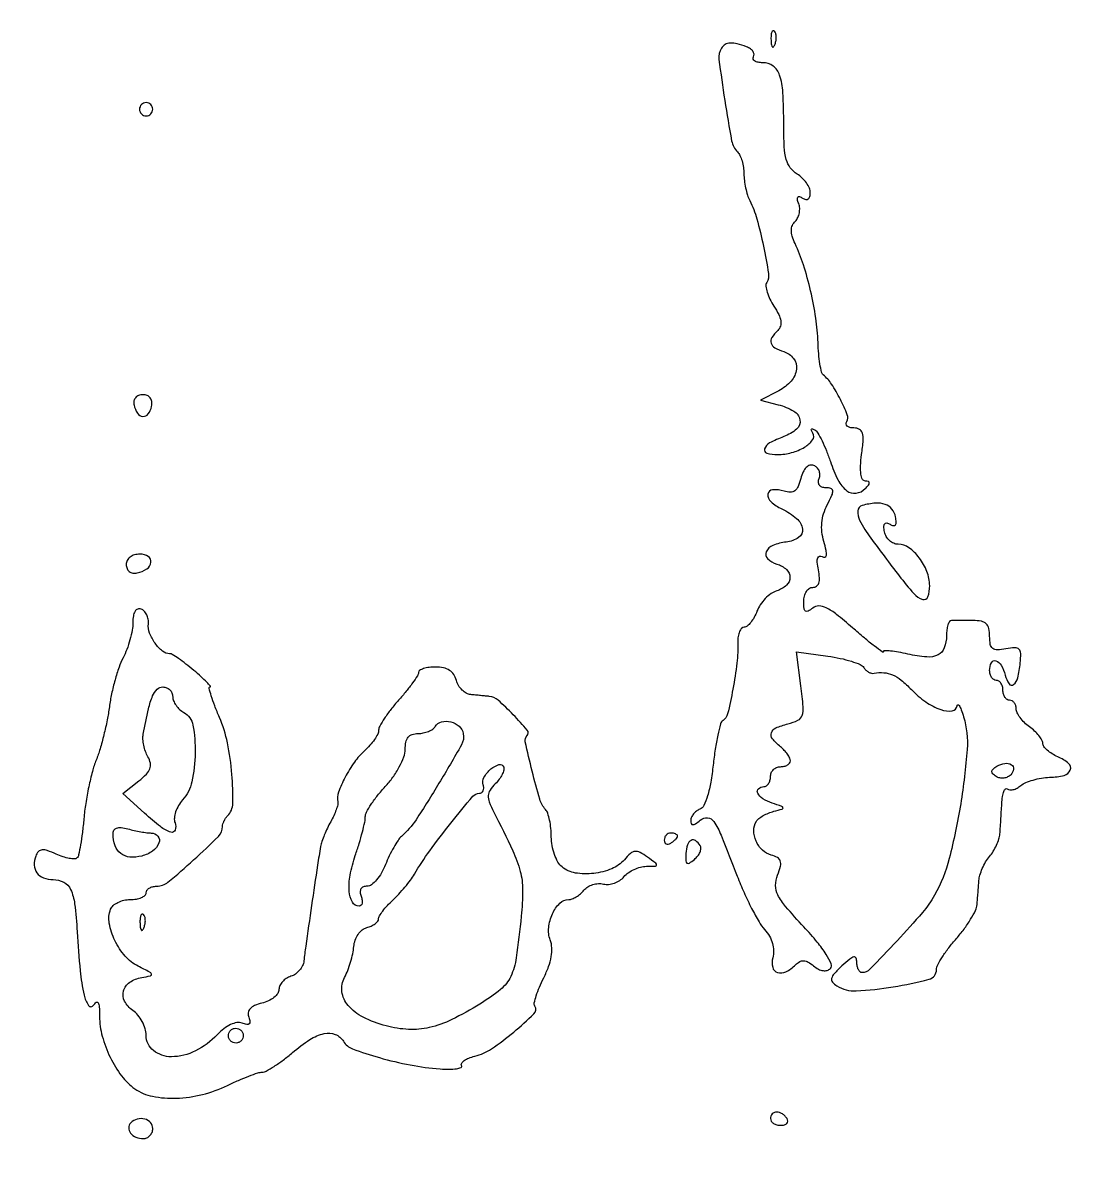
# Model space of a CAD drawing. Extents: x 0 to 4160, y 0 to 3120.
# Drawn here: x 2972.4 to 3131.8, y 1971 to 2143 of the extents above; entities that cross this region are included whole.
import ezdxf

# ---------------------------------------------------------------- set-up
doc = ezdxf.new("R2010")
doc.units = 0

msp = doc.modelspace()

# ---------------------------------------------------------------- linework, layer by layer
for points in [[(4159.499279, 606.274193, 0.000001), (4159.667734, 974.478125, 0.000057), (4159.806661, 1380.08378, 0.000034), (4159.883999, 1862.25), (4160, 3120), (3296.563358, 3120), (2433.126717, 3120)], [(757.647081, 3119.740147, 0.000002), (520.492565, 3119.487217, 0.4139)], [(1964.75, 0.149832, 0.000016), (2717.930904, 0.232101, 0.000028), (3351.473438, 0.357111)]]:
    msp.add_lwpolyline(points, format="xyb")
for points in [[(3085.078947, 2140.416667, 0.018894), (3085.137993, 2139.670344, 0.168741), (3085.279315, 2139.37858, 0.470617), (3085.461564, 2139.395823, 0.054073), (3085.683114, 2139.8125, 0.051402), (3085.839148, 2140.359369, 0.05415), (3085.876576, 2140.916927, 0.060344), (3085.797407, 2141.402231, 0.126455), (3085.604167, 2141.729167, 0.296942), (3085.385309, 2141.77538, 0.208169), (3085.200665, 2141.592839, 0.077125), (3085.089945, 2141.112848, 0.028489)], [(3077.609374, 2139.17697, 0.171416), (3077.245812, 2137.504446, 0.007073), (3078.112904, 2131.335141, 0.007622), (3079.154777, 2125.229924, 0.151424), (3080.028258, 2123.571742, -0.088351), (3080.401628, 2123.036567, -0.036347), (3080.714551, 2122.205838, -0.034523), (3080.928306, 2121.243469, -0.037404), (3081, 2120.286431, 0.031678), (3081.064225, 2119.273737, 0.021936), (3081.25905, 2118.142397, 0.022192), (3081.543536, 2117.067697, 0.041715), (3081.881871, 2116.236431, -0.049606), (3082.943529, 2113.505615, -0.017074), (3083.94193, 2109.381371, -0.011019), (3084.700441, 2105.244291, -0.180128), (3084.428951, 2103.88504, 0.170029), (3084.30879, 2103.339342, 0.04398), (3084.497545, 2102.445005, 0.039589), (3084.908273, 2101.401693, 0.031475), (3085.506902, 2100.349122, -0.027462), (3086.238297, 2099.086777, -0.077967), (3086.552128, 2098.122357, -0.117687), (3086.493886, 2097.350478, -0.119512), (3086.093098, 2096.693098, 0.055626), (3085.22307, 2095.604491, 0.213104), (3085.102151, 2094.76583, 0.200265), (3085.647369, 2094.08051, 0.049073), (3087, 2093.5, -0.154693), (3088.483138, 2092.45392, -0.19657), (3088.91221, 2090.849838, -0.151148), (3088.101139, 2089.066518, -0.090208), (3086.25, 2087.61795), (3083.5, 2086.172026), (3086.177642, 2085.495766, -0.06825), (3088.512308, 2084.553309, -0.223844), (3089.44136, 2083.225187, -0.26448), (3088.940245, 2081.840098, -0.086618), (3087.001702, 2080.694541, 0.030056), (3084.867918, 2079.739044, 0.191119), (3084.106794, 2078.857106, 0.435261), (3084.447091, 2078.214082, 0.065843), (3086.065741, 2078, 0.066609), (3088.187773, 2078.283955, 0.069397), (3090.128715, 2079.115156, 0.095208), (3091.325739, 2080.19295, 0.309745), (3091.3735, 2081.204682, -0.034393), (3091.166414, 2081.597822, -0.24199), (3091.178732, 2081.807082, -0.359588), (3091.337128, 2081.864322, -0.052538), (3091.668887, 2081.704639, -0.122342), (3092.127114, 2081.235609, -0.017953), (3092.762479, 2080.056856, -0.019378), (3093.421681, 2078.579593, -0.015549), (3094.018525, 2076.943867, 0.037518), (3095.180363, 2074.147461, 0.110863), (3096.495988, 2072.55212, 0.201471), (3097.880225, 2072.179803, 0.164081), (3099.267217, 2072.867217, 0.024025), (3099.758325, 2073.407932, 0.167711), (3099.88119, 2073.737356, 0.337607), (3099.738446, 2073.934569, 0.073404), (3099.295157, 2074, -0.280295), (3098.860368, 2074.26452, -0.084332), (3098.614483, 2075.033705, -0.049607), (3098.562233, 2076.276859, -0.019053), (3098.726826, 2078, 0.014392), (3098.951686, 2080.142909, 0.089407), (3098.838978, 2081.237858, 0.200907), (3098.393327, 2081.791839, 0.124846), (3097.572652, 2082, -0.058016), (3096.968229, 2082.07037, -0.124704), (3096.555025, 2082.285453, -0.190907), (3096.395274, 2082.603509, -0.161831), (3096.482543, 2082.971754, 0.237414), (3096.57069, 2083.977995, 0.022305), (3095.519636, 2086.31012, 0.028402), (3094.189189, 2088.608057, 0.077058), (3092.929865, 2090, -0.170521), (3092.680157, 2090.405974, -0.014218), (3092.44919, 2091.638722, -0.017673), (3092.263095, 2093.163645, -0.0127), (3092.159009, 2094.8765, 0.02832), (3091.820498, 2098.548878, 0.019756), (3091.042518, 2102.637094, 0.019935), (3089.964004, 2106.573508, 0.033274), (3088.710098, 2109.770206, -0.033866), (3088.27428, 2110.88516, -0.078761), (3088.14259, 2111.770153, -0.102722), (3088.301642, 2112.501283, -0.091874), (3088.742061, 2113.142061, 0.086338), (3089.119268, 2113.67816, 0.06268), (3089.346261, 2114.373119, 0.06178), (3089.396058, 2115.114092, 0.077683), (3089.251916, 2115.7859, -0.03087), (3089.047565, 2116.435708, -0.217741), (3089.107246, 2116.753174, -0.334052), (3089.352226, 2116.832023, -0.055098), (3089.830061, 2116.605028, 0.094396), (3090.302744, 2116.424221, 0.200813), (3090.677948, 2116.507826, 0.172298), (3090.920309, 2116.85169, 0.068282), (3091, 2117.432509, 0.104315), (3090.855619, 2118.117026, 0.051187), (3090.4125, 2118.89448, 0.047641), (3089.765067, 2119.639343, 0.050494), (3089, 2120.232073, -0.094393), (3087.98454, 2121.171409, -0.09353), (3087.381483, 2122.42119, -0.053753), (3087.080031, 2124.342186, -0.012064), (3087, 2127.658759, 0.013041), (3086.873014, 2132.526487, 0.068762), (3086.371016, 2135.144194, 0.153231), (3085.389286, 2136.488193, 0.160309), (3083.833994, 2137, -0.04492), (3083.12455, 2137.063866, -0.097749), (3082.617898, 2137.262969, -0.175901), (3082.392969, 2137.55687, -0.218001), (3082.435239, 2137.895215, 0.169737), (3082.521017, 2138.283716, 0.120446), (3082.363026, 2138.705116, 0.091339), (3081.974366, 2139.097516, 0.060475), (3081.412469, 2139.395215, 0.027582), (3079.977268, 2139.85694, 0.078518), (3078.935445, 2139.96083, 0.119294), (3078.173913, 2139.729601, 0.121839)], [(2990, 2130, 0.099038), (2990.076342, 2129.618362, 0.097945), (2990.29375, 2129.29375, 0.097945), (2990.618362, 2129.076342, 0.099038), (2991, 2129, 0.099038), (2991.381638, 2129.076342, 0.097945), (2991.70625, 2129.29375, 0.097945), (2991.923658, 2129.618362, 0.099038), (2992, 2130, 0.099038), (2991.923658, 2130.381638, 0.097945), (2991.70625, 2130.70625, 0.097945), (2991.381638, 2130.923658, 0.099038), (2991, 2131, 0.099038), (2990.618362, 2130.923658, 0.097945), (2990.29375, 2130.70625, 0.097945), (2990.076342, 2130.381638, 0.099038)], [(2989.176676, 2085.447179, 0.095633), (2989.687524, 2084.225204, 0.231347), (2990.510529, 2083.743606, 0.259838), (2991.318179, 2084.117618, 0.110048), (2991.809629, 2085.25, 0.075042), (2991.839187, 2085.980358, 0.134068), (2991.620099, 2086.535476, 0.143006), (2991.162207, 2086.879439, 0.090288), (2990.5, 2087, 0.089125), (2989.869802, 2086.886768, 0.128059), (2989.407325, 2086.563333, 0.131707), (2989.169492, 2086.063175, 0.097115)], [(3089.558388, 2074.376612, -0.039574), (3089.161077, 2073.197506, -0.130763), (3088.66006, 2072.557476, -0.165532), (3087.984352, 2072.334684, -0.074571), (3087.050845, 2072.483862, 0.08864), (3085.326992, 2072.710136, 0.365287), (3084.612149, 2072.048505, 0.249173), (3085.048652, 2070.905575, 0.067762), (3086.718258, 2069.806305, -0.06424), (3088.940392, 2068.365488, -0.185577), (3089.805428, 2066.783056, -0.285321), (3089.230984, 2065.50559, -0.119305), (3087.386547, 2064.822157, 0.064095), (3085.356009, 2064.313657, 0.199084), (3084.359412, 2063.354178, 0.317142), (3084.571497, 2062.323159, 0.112059), (3085.944953, 2061.517471, -0.10624), (3087.401842, 2060.685214, -0.213312), (3087.930908, 2059.499756, -0.213153), (3087.400652, 2058.314192, -0.106113), (3085.942716, 2057.481819, 0.077667), (3085.087797, 2057.055741, 0.04585), (3084.220107, 2056.311429, 0.044592), (3083.470606, 2055.386533, 0.057208), (3082.967467, 2054.414431, -0.034268), (3082.541568, 2053.490245, -0.043627), (3082.021424, 2052.709239, -0.049807), (3081.488665, 2052.164484, -0.176035), (3081.035952, 2052, 0.210765), (3080.652941, 2051.831044, 0.084719), (3080.336997, 2051.339063, 0.06381), (3080.132174, 2050.611409, 0.043138), (3080.079811, 2049.75, -0.035186), (3079.938708, 2046.604869, -0.017773), (3079.342593, 2042.679683, -0.011012), (3078.552931, 2038.943348, -0.191968), (3077.855055, 2037.944042, 0.181756), (3077.492825, 2037.446564, 0.012813), (3077.069661, 2035.747909, 0.016792), (3076.675503, 2033.641008, 0.011805), (3076.36819, 2031.248551, -0.01636), (3076.01318, 2028.670802, -0.030691), (3075.531872, 2026.623862, -0.035713), (3074.97274, 2025.154904, -0.194731), (3074.363241, 2024.585894, 0.067948), (3073.84205, 2024.299748, 0.062693), (3073.400452, 2023.8775, 0.066675), (3073.101408, 2023.389111, 0.104444), (3073, 2022.90894, 0.08623), (3073.082296, 2022.435303, 0.323065), (3073.317084, 2022.274067, 0.14693), (3073.726597, 2022.407492, 0.0215), (3074.430261, 2022.942122, -0.19371), (3075.539956, 2023.297642, -0.23289), (3076.475277, 2022.749296, -0.050162), (3077.559666, 2020.679911, -0.003418), (3079.996514, 2014.5, 0.013245), (3081.016877, 2012.054295, 0.013261), (3082.164905, 2009.667098, 0.013193), (3083.275529, 2007.639738, 0.05019), (3084.122301, 2006.4731, -0.051834), (3084.84277, 2005.473599, -0.06012), (3085.300144, 2004.394507, -0.063593), (3085.471031, 2003.292072, -0.070755), (3085.348091, 2002.2231, 0.121838), (3085.329019, 2000.788822, 0.26568), (3086.052648, 2000.009794, 0.19573), (3087.322964, 2000.116352, 0.078948), (3088.757618, 2001.157618, -0.069473), (3089.398837, 2001.64172, -0.14229), (3090.007483, 2001.781197, -0.118631), (3090.671767, 2001.580381, -0.040771), (3091.5, 2001, 0.050367), (3092.223279, 2000.513547, 0.085979), (3092.912463, 2000.285242, 0.108573), (3093.523031, 2000.326788, 0.125949), (3094.022936, 2000.622936, 0.308903), (3094.152856, 2001.312639, 0.038911), (3093.398767, 2002.723682, 0.031243), (3092.043017, 2004.579025, 0.013779), (3090.036294, 2006.86206, -0.009383), (3087.271721, 2009.952086, -0.060266), (3086.105647, 2011.690962, -0.119542), (3085.772205, 2013.099972, -0.089675), (3086.065602, 2014.672545, 0.026763), (3086.501021, 2016.032736, 0.142435), (3086.480421, 2016.804934, 0.195615), (3086.05808, 2017.310458, 0.058236), (3085.102317, 2017.683495, -0.129277), (3083.78428, 2018.425787, -0.097277), (3082.831654, 2019.798063, -0.099904), (3082.485057, 2021.39496, -0.145305), (3082.872568, 2022.77362, -0.087879), (3083.252545, 2023.191518, -0.034385), (3083.903192, 2023.62607, -0.032719), (3084.688354, 2024.00989, -0.034948), (3085.5, 2024.278321, 0.007203), (3086.773226, 2024.6224, 0.391493), (3086.892389, 2024.81845, 0.26624), (3086.709797, 2025.026397, 0.004766), (3085.25, 2025.510634, -0.063083), (3083.859787, 2026.159628, -0.136509), (3083.073691, 2027.026282, -0.335649), (3083.195616, 2027.687631, -0.187352), (3084, 2028, 0.148195), (3084.381354, 2028.115568, 0.098894), (3084.70625, 2028.440625, 0.082425), (3084.925306, 2028.926543, 0.064853), (3085, 2029.5, -0.099038), (3085.114514, 2030.072457, -0.097945), (3085.440625, 2030.559375, -0.097945), (3085.927543, 2030.885486, -0.099038), (3086.5, 2031, 0.056567), (3087.073753, 2031.06512, 0.075975), (3087.559375, 2031.257782, 0.095133), (3087.884944, 2031.542775, 0.167044), (3088, 2031.877555, 0.117955), (3087.899069, 2032.299442, 0.036411), (3087.559375, 2032.863015, 0.034151), (3087.074049, 2033.45889, 0.031583), (3086.5, 2034, -0.049237), (3085.299688, 2035.214124, -0.254414), (3085.13371, 2036.110835, -0.218194), (3085.802455, 2036.836085, -0.037606), (3087.622234, 2037.441323, 0.050691), (3089.141456, 2037.991066, 0.201661), (3089.784575, 2038.717972, 0.1055), (3089.932598, 2039.987075, 0.009444), (3089.568788, 2043.19298), (3088.893109, 2048.286499), (3093.642296, 2047.635551, -0.018306), (3095.508145, 2047.309837, -0.023792), (3097.186142, 2046.868824, -0.022579), (3098.516624, 2046.38356, -0.156852), (3099.037382, 2045.939515, 0.064805), (3099.352104, 2045.552708, 0.061619), (3099.760379, 2045.251714, 0.066296), (3100.196257, 2045.077719, 0.108851), (3100.591641, 2045.065635, -0.063985), (3102.073009, 2045.152391, -0.086008), (3103.375926, 2044.832314, -0.069887), (3104.68436, 2044.026445, -0.028919), (3106.209531, 2042.607309, 0.04958), (3108.372063, 2040.755521, 0.067619), (3110.652726, 2039.585431, 0.116376), (3112.3508, 2039.402545, 0.359718), (3113.085953, 2040.182612, -0.357991), (3113.219934, 2040.325654, -0.301005), (3113.412219, 2040.231767, -0.046557), (3113.721151, 2039.573466, -0.01326), (3114.075947, 2038.5, -0.092126), (3114.610691, 2033.611654, -0.021696), (3113.637472, 2025.41363, -0.022961), (3111.900157, 2017.159901, -0.063363), (3109.70062, 2011.651879, -0.051381), (3107.878819, 2009.040611, -0.010209), (3104.066712, 2004.800107, -0.004903), (3099.950421, 2000.49062, -0.202324), (3098.787592, 2000, -0.187454), (3098.486883, 2000.116844, -0.089378), (3098.231355, 2000.452068, -0.069201), (3098.058096, 2000.950027, -0.049204), (3098, 2001.538955, 0.095484), (3097.877092, 2002.176697, 0.373246), (3097.548175, 2002.34608, 0.11574), (3096.943123, 2002.039217, 0.012552), (3095.763399, 2000.9942, 0.0172), (3094.58037, 1999.81348, 0.127675), (3094.203579, 1999.120482, 0.243611), (3094.3366, 1998.562151, 0.075321), (3095.013399, 1997.982023, 0.153872), (3097.894229, 1997.237425, 0.027608), (3103.477661, 1997.840641, 0.02352), (3108.879574, 1998.991185, 0.340825), (3110, 2000.443946, -0.122525), (3110.173279, 2001.140451, -0.020219), (3110.876558, 2002.345996, -0.021174), (3111.841536, 2003.724094, -0.01731), (3112.984027, 2005.114491, 0.021107), (3114.136592, 2006.539061, 0.022849), (3115.132907, 2008.019569, 0.023121), (3115.864709, 2009.357794, 0.093723), (3116.109027, 2010.25, 0.001049), (3116.172038, 2011.053257, 0.000591), (3116.245308, 2012.02829, 0.00059), (3116.316929, 2013.012477, 0.000966), (3116.375, 2013.846305, -0.056879), (3116.527962, 2014.681038, -0.030045), (3116.89442, 2015.669749, -0.029466), (3117.39657, 2016.648747, -0.03999), (3117.967706, 2017.461088, 0.035966), (3118.537736, 2018.258162, 0.028652), (3119.036951, 2019.190421, 0.029468), (3119.400135, 2020.111925, 0.062226), (3119.546656, 2020.864783, 0.001107), (3119.601009, 2021.690757, 0.000389), (3119.675468, 2022.876426, 0.000387), (3119.755307, 2024.180114, 0.000453), (3119.82895, 2025.416667, -0.022507), (3119.940673, 2026.491365, -0.050841), (3120.143039, 2027.283278, -0.109599), (3120.394655, 2027.675742, -0.413325), (3120.657991, 2027.675343, 0.175347), (3121.012426, 2027.509246, 0.081293), (3121.526665, 2027.545901, 0.065457), (3122.116373, 2027.770644, 0.049511), (3122.691193, 2028.158676, -0.073831), (3123.425838, 2028.604383, -0.029878), (3124.533933, 2028.994111, -0.028761), (3125.79645, 2029.277697, -0.032449), (3127.033202, 2029.4, 0.049828), (3129.230727, 2029.694602, 0.24538), (3130.145591, 2030.487483, 0.326001), (3129.885693, 2031.485244, 0.068172), (3128.25, 2032.487128, -0.03615), (3127.388887, 2032.941696, -0.043999), (3126.660937, 2033.490408, -0.049794), (3126.154819, 2034.047563, -0.160849), (3126, 2034.516369, 0.131937), (3125.866234, 2035.014477, 0.038327), (3125.4125, 2035.675807, 0.035631), (3124.765433, 2036.37153, 0.031476), (3124, 2037, -0.038332), (3123.234732, 2037.646083, -0.039803), (3122.5875, 2038.393849, -0.043072), (3122.139145, 2039.128761, -0.115942), (3122, 2039.720759, 0.07663), (3121.924656, 2040.209482, 0.089631), (3121.70625, 2040.624223, 0.10076), (3121.381366, 2040.901479, 0.127083), (3121, 2041, -0.148195), (3120.618646, 2041.115568, -0.098894), (3120.29375, 2041.440625, -0.082425), (3120.074694, 2041.926543, -0.064853), (3120, 2042.5, 0.064853), (3119.925306, 2043.073457, 0.082425), (3119.70625, 2043.559375, 0.098894), (3119.381354, 2043.884432, 0.148195), (3119, 2044, -0.148195), (3118.618646, 2044.115568, -0.098894), (3118.29375, 2044.440625, -0.082425), (3118.074694, 2044.926543, -0.064853), (3118, 2045.5, -0.11349), (3118.26448, 2046.6502, -0.368286), (3118.92766, 2046.940829, -0.195461), (3119.749319, 2046.278053, -0.06263), (3120.343705, 2044.79367, 0.078922), (3120.92383, 2043.470863, 0.444902), (3121.597373, 2043.360252, 0.169006), (3122.232898, 2044.370545, 0.03012), (3122.608116, 2046.60409, 0.027691), (3122.681729, 2048.050537, 0.199235), (3122.416742, 2048.681087, 0.213288), (3121.796102, 2048.914244, 0.032002), (3120.443049, 2048.744362, -0.035735), (3119.146207, 2048.591351, -0.178242), (3118.459208, 2048.808974, -0.189083), (3118.100788, 2049.410325, -0.040957), (3118, 2050.638672, 0.051888), (3117.877773, 2051.813306, 0.152811), (3117.485318, 2052.513867, 0.145089), (3116.748418, 2052.886995, 0.045167), (3115.5, 2053), (3113.514062, 2053), (3112.25, 2053, 0.254951), (3111.961804, 2052.842832, 0.06271), (3111.720313, 2052.339063, 0.048861), (3111.554575, 2051.611939, 0.031626), (3111.5, 2050.75, -0.086372), (3111.174101, 2048.87748, -0.19682), (3110.230862, 2047.83047, -0.13458), (3108.520776, 2047.517048, -0.033898), (3105.697412, 2047.955476, 0.011605), (3104.279451, 2048.240869, 0.019977), (3103.086115, 2048.403515, 0.015513), (3102.158921, 2048.463392, 0.42405), (3102, 2048.309702, -0.616774), (3101.861076, 2048.239923, -0.005169), (3100.635806, 2049.171743, -0.009851), (3099.137622, 2050.383828, -0.005465), (3097.355936, 2051.917895, 0.01213), (3094.951804, 2053.932729, 0.053709), (3093.396012, 2054.921086, 0.109228), (3092.26936, 2055.198047, 0.180982), (3091.355936, 2054.880437, -0.041731), (3090.664658, 2054.397999, -0.298405), (3090.277163, 2054.418979, -0.213223), (3090.051174, 2054.816837, -0.024108), (3090, 2055.877555, -0.06228), (3090.10148, 2056.689104, -0.08055), (3090.39989, 2057.376532, -0.097986), (3090.842146, 2057.836608, -0.153641), (3091.361328, 2058, 0.153962), (3091.925199, 2058.177845, 0.163302), (3092.268955, 2058.643422, 0.094664), (3092.369274, 2059.451669, 0.030911), (3092.21634, 2060.648625, -0.021972), (3092.050473, 2061.784933, -0.09611), (3092.111633, 2062.457973, -0.278427), (3092.376824, 2062.702776, -0.191262), (3092.790739, 2062.62933, 0.204846), (3093.189887, 2062.56922, 0.312043), (3093.410244, 2062.824953, 0.081443), (3093.368594, 2063.564795, 0.015135), (3093.031834, 2064.889003, -0.042032), (3092.744323, 2066.342492, -0.050671), (3092.730385, 2067.733835, -0.051432), (3092.995339, 2069.082314, -0.04548), (3093.536802, 2070.408298, 0.012132), (3094.260563, 2071.890227, 0.127753), (3094.377589, 2072.548552, 0.310661), (3094.102209, 2072.888659, 0.072064), (3093.333708, 2073, -0.085211), (3092.747379, 2073.100655, -0.154844), (3092.36317, 2073.391081, -0.157798), (3092.221022, 2073.845354, -0.089401), (3092.329869, 2074.417241, 0.093832), (3092.43504, 2074.997533, 0.096568), (3092.31882, 2075.569797, 0.099071), (3092.000201, 2076.045253, 0.104501), (3091.528557, 2076.350668, 0.159068), (3090.931198, 2076.381109, 0.131196), (3090.376762, 2076.059612, 0.090561), (3089.906276, 2075.377458, 0.044342)], [(3098.820661, 2070.334721, 0.314629), (3098.14069, 2069.522551, 0.143478), (3098.426362, 2068.095894, 0.038356), (3100.097346, 2065.426537, 0.004383), (3104.368689, 2059.746184, 0.017217), (3106.574798, 2057.061974, 0.13428), (3107.915199, 2056.180986, 0.409645), (3108.701075, 2056.573376, 0.086277), (3108.968197, 2058.25, 0.089048), (3108.552936, 2060.388909, 0.070114), (3107.40016, 2062.452772, 0.075596), (3105.839136, 2063.967984, 0.154423), (3104.2317, 2064.488527, -0.103019), (3103.555385, 2064.634141, -0.08067), (3102.925311, 2065.045481, -0.077487), (3102.436686, 2065.65373, -0.082807), (3102.170226, 2066.36843, -0.034114), (3102.071504, 2067.164215, -0.173703), (3102.196581, 2067.585275, -0.296978), (3102.503769, 2067.70115, -0.084429), (3103, 2067.5, 0.084025), (3103.495995, 2067.298482, 0.295328), (3103.803944, 2067.413015, 0.174808), (3103.930632, 2067.831017, 0.034617), (3103.834648, 2068.620087, 0.123022), (3103.291341, 2069.789069, 0.141281), (3102.285405, 2070.492449, 0.103157), (3100.790229, 2070.678681, 0.045644)], [(2988, 2061.426676, 0.099154), (2988.121465, 2060.820192, 0.133817), (2988.46353, 2060.380696, 0.126354), (2988.99829, 2060.159635, 0.083236), (2989.667134, 2060.176676, 0.100818), (2991.099763, 2060.769787, 0.210781), (2991.729914, 2061.770795, 0.297834), (2991.327282, 2062.642779, 0.14074), (2990.083333, 2063, 0.066422), (2989.248452, 2062.888599, 0.09567), (2988.58104, 2062.561201, 0.111791), (2988.15323, 2062.054646, 0.12024)], [(2989, 2052.69764, -0.045288), (2988.895737, 2051.548886, -0.022402), (2988.567532, 2050.120308, -0.022028), (2988.091583, 2048.658021, -0.029975), (2987.527769, 2047.390885, 0.035554), (2986.920733, 2045.984617, 0.015803), (2986.314269, 2044.057057, 0.01555), (2985.79821, 2041.967467, 0.020278), (2985.464096, 2040.026578, -0.016761), (2985.136171, 2038.038108, -0.011425), (2984.636481, 2035.801557, -0.011525), (2984.05477, 2033.664041, -0.02266), (2983.477218, 2032, 0.029839), (2982.908738, 2030.28296, 0.013235), (2982.356076, 2027.96025, 0.013046), (2981.898847, 2025.462299, 0.017168), (2981.620111, 2023.162553, -0.009077), (2981.40141, 2021.076031, -0.012747), (2981.125151, 2019.224077, -0.009029), (2980.830398, 2017.704807, -0.14493), (2980.583446, 2017.250113, -0.207467), (2980.202424, 2017.099574, -0.037961), (2979.431836, 2017.183705, -0.0352), (2978.484452, 2017.430668, -0.025543), (2977.47051, 2017.831483, 0.021473), (2976.120981, 2018.377692, 0.109189), (2975.321497, 2018.477444, 0.188638), (2974.784801, 2018.207328, 0.091558), (2974.377671, 2017.541811, 0.102621), (2974.153495, 2016.169119, 0.149775), (2974.559317, 2015.02182, 0.143361), (2975.556895, 2014.265516, 0.091229), (2977, 2014, -0.123252), (2978.603749, 2013.598572, -0.163912), (2979.627001, 2012.511857, -0.078495), (2980.234576, 2010.347927, -0.01384), (2980.612441, 2006.131475, 0.00828), (2981.071964, 2000.271643, 0.030826), (2981.648305, 1996.617891, 0.095119), (2982.322599, 1995.056875, 0.539818), (2983.063921, 1995.069186, -0.087078), (2983.477049, 1995.523528, -0.460116), (2983.765679, 1995.464023, -0.112881), (2983.940882, 1994.855201, -0.012612), (2983.984687, 1993.403638, 0.065482), (2984.392919, 1990.414285, 0.046724), (2985.583904, 1987.249003, 0.047505), (2987.302525, 1984.434493, 0.079328), (2989.291605, 1982.508305, 0.104325), (2991.975407, 1981.363744, 0.05768), (2995.542874, 1981.077788, 0.052718), (2999.468922, 1981.633395, 0.051082), (3003.236136, 1983, -0.009554), (3004.901711, 1983.765819, -0.011804), (3006.482783, 1984.4125, -0.010239), (3007.825902, 1984.893921, -0.0811), (3008.475604, 1985, 0.127937), (3009.093127, 1985.160637, 0.016617), (3010.269468, 1985.869312, 0.018477), (3011.631529, 1986.826141, 0.014477), (3013.037774, 1987.959359, -0.0339), (3015.654381, 1989.905404, -0.088578), (3017.809578, 1990.80395, -0.146486), (3019.481281, 1990.682388, -0.168953), (3020.70031, 1989.659284, 0.171585), (3022.090209, 1988.504842, 0.0186), (3026.114521, 1987.188784, 0.023109), (3030.773059, 1986.084948, 0.027631), (3035.244114, 1985.494955, 0.018849), (3036.647222, 1985.441248, 0.038497), (3037.745279, 1985.525294, 0.06361), (3038.412638, 1985.717481, 0.457692), (3038.501025, 1985.998342, -0.292071), (3038.506169, 1986.346853, -0.092985), (3038.883895, 1986.737541, -0.059666), (3039.574835, 1987.112887, -0.033148), (3040.488571, 1987.407776, 0.086637), (3042.992174, 1988.522055, 0.025977), (3046.343631, 1991.035801, 0.018544), (3049.381815, 1993.768744, 0.352255), (3049.529148, 1994.952838, -0.193282), (3049.445149, 1995.437187, -0.022856), (3049.727061, 1996.514942, -0.024655), (3050.203171, 1997.815841, -0.017836), (3050.854978, 1999.215547, 0.028407), (3051.59505, 2000.896738, 0.046656), (3052.001357, 2002.39606, 0.055698), (3052.081513, 2003.7279, 0.075931), (3051.839669, 2004.904378, -0.115732), (3051.606749, 2006.77506, -0.08045), (3052.171007, 2008.836958, -0.08858), (3053.279504, 2010.442138, -0.200037), (3054.618102, 2011, 0.094685), (3055.136755, 2011.099106, 0.042245), (3055.761633, 2011.4103, 0.03981), (3056.38675, 2011.86233, 0.043133), (3056.914323, 2012.396765, -0.082061), (3057.490331, 2012.896201, -0.061144), (3058.256799, 2013.246259, -0.06092), (3059.088458, 2013.401551, -0.079841), (3059.856624, 2013.327243, 0.08857), (3060.635372, 2013.265516, 0.061525), (3061.498566, 2013.458974, 0.060056), (3062.311369, 2013.865061, 0.073825), (3062.942301, 2014.430477, -0.066242), (3063.592773, 2015.031349, -0.044473), (3064.46993, 2015.538953, -0.044377), (3065.425991, 2015.884716, -0.064671), (3066.313574, 2016, 0.007493), (3067.665429, 2016.02026, 0.373358), (3067.847314, 2016.18789, 0.263629), (3067.73294, 2016.4554, 0.004967), (3066.470124, 2017.398188, 0.033484), (3065.357775, 2018.102455, 0.154372), (3064.61845, 2018.24553, 0.153501), (3063.928923, 2017.93778, 0.032995), (3062.996886, 2016.99641, -0.117215), (3061.102407, 2015.635379, -0.068296), (3058.379523, 2014.930719, -0.069297), (3055.62024, 2014.990098, -0.134003), (3053.625018, 2015.896244, -0.090676), (3053.001617, 2016.64057, -0.042942), (3052.477349, 2017.782132, -0.040673), (3052.1201, 2019.106966, -0.045554), (3052, 2020.422445, 0.024704), (3051.936416, 2021.708568, 0.026896), (3051.746188, 2022.945656, 0.027738), (3051.469759, 2023.977233, 0.105582), (3051.13596, 2024.55, -0.11324), (3050.272107, 2026.085242, -0.010453), (3049.117153, 2030.322559, -0.006706), (3048.074807, 2034.738766, -0.256346), (3048.350025, 2035.683358, 0.390513), (3048.382629, 2036.482142, 0.015717), (3046.264621, 2038.824039, 0.019803), (3043.983304, 2041.012043, 0.158833), (3042.665904, 2041.584449, 0.000189), (3042.104172, 2041.637677, 0.000084), (3041.362682, 2041.70753, 0.000083), (3040.57725, 2041.781259, 0.000112), (3039.866631, 2041.847686, -0.10528), (3039.203097, 2042.054956, -0.06808), (3038.55943, 2042.542758, -0.063961), (3038.032228, 2043.224025, -0.068876), (3037.710251, 2044, 0.083343), (3037.31534, 2044.8794, 0.103336), (3036.676633, 2045.506806, 0.091055), (3035.772352, 2045.877377, 0.051875), (3034.59362, 2046, 0.029959), (3033.599958, 2045.940408, 0.046628), (3032.761876, 2045.759157, 0.059094), (3032.178207, 2045.49554, 0.26295), (3032, 2045.180108, -0.144493), (3031.85781, 2044.698349, -0.012125), (3031.11875, 2043.613996, -0.015339), (3030.149087, 2042.346832, -0.011244), (3029, 2041, 0.015875), (3027.851286, 2039.628075, 0.019976), (3026.88125, 2038.284656, 0.018495), (3026.167919, 2037.117125, 0.128567), (3026, 2036.474879, -0.118993), (3025.861294, 2035.900296, -0.03238), (3025.378788, 2035.092576, -0.030835), (3024.694636, 2034.219861, -0.027762), (3023.885237, 2033.404988, 0.054646), (3022.359646, 2031.694601, 0.03412), (3020.952669, 2029.404679, 0.032425), (3019.949246, 2027.145085, 0.14371), (3019.852022, 2025.70949, -0.117834), (3019.844648, 2025.269099, -0.022795), (3019.609999, 2024.502154, -0.023102), (3019.246021, 2023.613367, -0.019532), (3018.782391, 2022.70949, 0.017114), (3018.286223, 2021.753585, 0.014339), (3017.824639, 2020.708413, 0.01458), (3017.457883, 2019.728223, 0.038029), (3017.269717, 2019, 0.007051), (3016.805636, 2016.1735, 0.00091), (3015.908879, 2010.109461, 0.000735), (3015.020068, 2003.959397, 0.010396), (3014.750806, 2001.749842, -0.087403), (3014.550186, 2001.038354, -0.063522), (3014.101211, 2000.34717, -0.06251), (3013.483661, 1999.779897, -0.077857), (3012.787184, 1999.432455, 0.066939), (3012.103966, 1999.109965, 0.065605), (3011.524985, 1998.616615, 0.071104), (3011.133422, 1998.034444, 0.113009), (3011, 1997.451664, -0.155601), (3010.812379, 1996.863367, -0.06927), (3010.248104, 1996.264624, -0.058857), (3009.419547, 1995.746163, -0.048951), (3008.440356, 1995.395674, 0.039586), (3007.334024, 1995.022854, 0.104282), (3006.652793, 1994.544717, 0.154141), (3006.37272, 1993.957635, 0.127092), (3006.451696, 1993.265282, -0.048067), (3006.633697, 1992.608553, -0.260258), (3006.5165, 1992.271825, -0.236406), (3006.154517, 1992.174615, -0.041143), (3005.454662, 1992.379024, 0.132103), (3004.667548, 1992.46096, 0.06831), (3003.714195, 1992.170884, 0.056455), (3002.69031, 1991.550764, 0.039842), (3001.693321, 1990.645899, -0.087711), (2998.419202, 1988.199691, -0.114939), (2994.801791, 1987.32282, -0.171965), (2992.109025, 1988.250147, -0.228492), (2991, 1990.550285, 0.074118), (2990.851173, 1991.548752, 0.049627), (2990.40592, 1992.616412, 0.049145), (2989.751477, 1993.588596, 0.067372), (2988.9776, 1994.303136, -0.118441), (2987.755216, 1995.685656, -0.191265), (2987.584664, 1997.226299, -0.180359), (2988.524516, 1998.530082, -0.105741), (2990.334551, 1999.250144, 0.012785), (2991.656311, 1999.509134, 0.439733), (2991.798649, 1999.755915, 0.199683), (2991.532308, 2000.072397, 0.004899), (2989.799775, 2000.946451, -0.100932), (2987.862007, 2002.446087, -0.065219), (2986.300244, 2004.826006, -0.067371), (2985.453325, 2007.416778, -0.137817), (2985.649186, 2009.528176, -0.121578), (2986.041541, 2010.091496, -0.06477), (2986.751017, 2010.567652, -0.058529), (2987.649833, 2010.890466, -0.057032), (2988.606989, 2011, 0.039889), (2989.523278, 2011.073216, 0.059158), (2990.297053, 2011.29375, 0.077805), (2990.82348, 2011.61732, 0.219522), (2991, 2012, -0.155411), (2991.121478, 2012.38139, -0.097658), (2991.463693, 2012.70625, -0.079942), (2991.974924, 2012.925502, -0.061477), (2992.578528, 2013, 0.173595), (2994.281445, 2013.609607, 0.012382), (2998.149049, 2016.949365, 0.011583), (3001.868896, 2020.486446, 0.199436), (3002.5, 2022.005735, -0.072342), (3002.554003, 2022.377033, -0.038748), (3002.720313, 2022.810539, -0.037597), (3002.962946, 2023.235352, -0.047862), (3003.25, 2023.583333, 0.193467), (3004.048862, 2025.456158, 0.025672), (3003.915562, 2029.845871, 0.030239), (3003.23773, 2034.582181, 0.050631), (3002.035537, 2038.417095, -0.009375), (3001.320713, 2040.175021, -0.016586), (3000.80711, 2041.653772, -0.011653), (3000.474134, 2042.82134, -0.490881), (3000.612263, 2043, 0.638711), (3000.671745, 2043.128342, 0.017097), (3000.121722, 2043.734375, 0.016596), (2999.284677, 2044.540252, 0.008434), (2998.182369, 2045.5, 0.010415), (2996.994987, 2046.457596, 0.014269), (2995.885153, 2047.265625, 0.010971), (2994.938077, 2047.884546, 0.140131), (2994.534216, 2048, -0.176127), (2993.465869, 2048.388377, -0.063569), (2992.351727, 2049.592817, -0.061822), (2991.529327, 2051.112558, -0.116519), (2991.335034, 2052.485909, 0.066934), (2991.304594, 2053.206518, 0.068917), (2991.084354, 2053.885868, 0.075901), (2990.715338, 2054.422226, 0.119949), (2990.25, 2054.725705, 0.173971), (2989.735316, 2054.722949, 0.168722), (2989.331919, 2054.393963, 0.099563), (2989.078714, 2053.70858, 0.038872)], [(2995, 2041.54969, 0.098279), (2995.123985, 2040.925001, 0.055772), (2995.49718, 2040.247173, 0.052626), (2996.045182, 2039.622194, 0.058961), (2996.692527, 2039.152195, -0.22486), (2998.047438, 2037.247192, -0.047782), (2998.383142, 2033.079503, -0.048629), (2997.892646, 2028.730028, -0.132285), (2996.493602, 2025.99293, 0.052038), (2995.873327, 2025.145029, 0.051876), (2995.440718, 2024.186466, 0.056733), (2995.247371, 2023.265528, 0.11551), (2995.347334, 2022.537245, -0.170869), (2995.377354, 2021.463046, -0.41333), (2994.739039, 2021.133666, -0.089411), (2993.147377, 2021.974191, -0.019382), (2990.765777, 2023.992286), (2987.5, 2026.984573), (2989.881627, 2028.845874, 0.030388), (2991.033548, 2029.864638, 0.106457), (2991.568433, 2030.692209, 0.144196), (2991.63077, 2031.518955, 0.074901), (2991.262389, 2032.495621, -0.044081), (2990.901908, 2033.298308, -0.033272), (2990.646299, 2034.231051, -0.034058), (2990.523877, 2035.147029, -0.063745), (2990.570531, 2035.892033, -0.007214), (2991.365566, 2039.729511, -0.043653), (2991.977151, 2041.665612, -0.102737), (2992.645689, 2042.647076, -0.194412), (2993.519052, 2043, -0.096923), (2994.084285, 2042.889393, -0.097422), (2994.564972, 2042.573971, -0.098427), (2994.886828, 2042.103139, -0.101195)], [(3038.755392, 2035.988516, -0.176979), (3038.471089, 2034.285988, -0.006387), (3035.091731, 2028.499333, -0.010739), (3031.631133, 2023.013972, -0.066067), (3029.442902, 2020.5, 0.065289), (3028.922302, 2019.903771, 0.017895), (3028.26717, 2018.839062, 0.017771), (3027.604751, 2017.567549, 0.017677), (3027.033053, 2016.25, -0.036964), (3026.435374, 2015.006162, -0.045647), (3025.695679, 2013.954688, -0.052244), (3024.931285, 2013.225088, -0.165928), (3024.271691, 2013, 0.091818), (3023.702727, 2012.894629, 0.166311), (3023.343325, 2012.594448, 0.153754), (3023.226423, 2012.1172, 0.07552), (3023.361626, 2011.5, -0.049166), (3023.519532, 2010.92532, -0.08982), (3023.515044, 2010.440625, -0.13955), (3023.355341, 2010.122874, -0.209945), (3023.075604, 2010, -0.271861), (3022.055694, 2010.598805, -0.108656), (3021.570659, 2012.209189, -0.06639), (3021.709476, 2014.663606, -0.034568), (3022.493693, 2017.63317, 0.008486), (3023.070386, 2019.43147, 0.009774), (3023.557522, 2021.1659, 0.008967), (3023.914274, 2022.647254, 0.054653), (3024, 2023.429192, -0.122978), (3024.179892, 2024.149527, -0.022845), (3024.88125, 2025.332577, -0.023258), (3025.851479, 2026.670774, -0.019384), (3027, 2028, 0.033239), (3028.148075, 2029.405561, 0.031779), (3029.11875, 2030.971439, 0.03339), (3029.793424, 2032.463636, 0.089708), (3030, 2033.605755, -0.049266), (3030.109066, 2034.709979, -0.121675), (3030.452672, 2035.44162, -0.143535), (3031.054401, 2035.857229, -0.080002), (3031.940983, 2036, 0.049334), (3032.731825, 2036.078221, 0.047367), (3033.503402, 2036.310014, 0.051101), (3034.144366, 2036.650755, 0.10703), (3034.53422, 2037.055368, -0.194715), (3035.480303, 2037.748952, -0.124523), (3036.861648, 2037.74925, -0.118252), (3038.130065, 2037.084111, -0.168455)], [(3121.174265, 2029.774265, -0.090402), (3120.702269, 2029.447819, -0.076613), (3120.117308, 2029.284763, -0.07681), (3119.511839, 2029.305599, -0.09172), (3118.98037, 2029.512132, -0.051636), (3118.460944, 2029.912566, -0.224971), (3118.324824, 2030.265303, -0.198204), (3118.505984, 2030.625842, -0.040088), (3119.095492, 2031.059017, -0.098573), (3120.272268, 2031.498017, -0.180453), (3121.26331, 2031.30072, -0.293102), (3121.588475, 2030.62237, -0.167068)], [(3043.571341, 2028.428484, 0.047253), (3042.773757, 2027.464001, 0.13635), (3042.498897, 2026.649607, 0.107827), (3042.653542, 2025.693486, 0.023794), (3043.339129, 2024.169555, -0.007327), (3046.192604, 2018.347082, -0.045908), (3047.325581, 2015.236274, -0.065572), (3047.679599, 2012.454122, -0.023863), (3047.472161, 2008.476707, -0.00976), (3046.722283, 2002.223139, -0.075346), (3045.883798, 1999.405822, -0.112492), (3044.363056, 1997.461349, -0.033045), (3041.252928, 1995.255211, -0.023953), (3037.019915, 1992.926167, -0.056689), (3033.634422, 1991.721538, -0.069199), (3030.502695, 1991.437602, -0.05387), (3027.121338, 1991.967327, -0.049814), (3023.67773, 1993.273661, -0.100851), (3021.402694, 1995.05083, -0.145234), (3020.48548, 1997.114831, -0.156541), (3020.880869, 1999.277402, 0.030675), (3021.356984, 2000.315365, 0.019555), (3021.787087, 2001.572565, 0.01964), (3022.113281, 2002.843412, 0.034211), (3022.268924, 2003.919955, -0.0655), (3022.46927, 2004.878723, -0.066269), (3022.910379, 2005.748924, -0.071738), (3023.522611, 2006.413091, -0.107171), (3024.224274, 2006.7689, 0.04188), (3024.903812, 2007.008888, 0.053038), (3025.478381, 2007.344903, 0.062982), (3025.872857, 2007.720549, 0.172698), (3026, 2008.077676, -0.138533), (3026.125815, 2008.523058, -0.023715), (3026.626009, 2009.257259, -0.024277), (3027.31516, 2010.085458, -0.019556), (3028.131094, 2010.907506, 0.01806), (3029.028929, 2011.806674, 0.013082), (3029.964858, 2012.868681, 0.013245), (3030.8016, 2013.925427, 0.027929), (3031.381094, 2014.795813, -0.02383), (3033.688614, 2018.32397, -0.01238), (3036.880413, 2022.50855, -0.005331), (3040.18545, 2026.537305, -0.221809), (3041.177139, 2027, 0.142566), (3041.519805, 2027.099732, 0.145403), (3041.752293, 2027.367188, 0.116045), (3041.832584, 2027.772144, 0.072531), (3041.745562, 2028.25, -0.217624), (3041.863948, 2029.388365, -0.080585), (3042.918231, 2030.657957, -0.111477), (3044.119411, 2031.306271, -0.393438), (3044.830357, 2030.939042, -0.154482), (3044.847896, 2030.475187, -0.049062), (3044.596793, 2029.821577, -0.043622), (3044.155237, 2029.104644, -0.036562)], [(2991.75, 2021.013655, -0.218782), (2992.770343, 2020.531177, -0.27777), (2992.929567, 2019.521715, -0.141834), (2991.969644, 2018.303151, -0.094247), (2990.344857, 2017.550418, -0.079727), (2988.542393, 2017.393594, -0.146357), (2987.176527, 2017.912364, -0.147011), (2986.323758, 2019.093744, -0.0807), (2986.015313, 2020.866631, -0.132641), (2986.159342, 2021.424781, -0.183321), (2986.553887, 2021.751678, -0.112219), (2987.239219, 2021.824446, -0.036045), (2988.25, 2021.630286, 0.011611), (2989.203105, 2021.398443, 0.010252), (2990.20625, 2021.200423, 0.010353), (2991.11775, 2021.059225, 0.030524)], [(3069, 2019.940983, 0.108972), (3069.078288, 2019.586039, 0.182303), (3069.29375, 2019.3746, 0.161196), (3069.6179, 2019.343488, 0.082592), (3070, 2019.5, 0.029505), (3070.382774, 2019.768994, 0.035638), (3070.70625, 2020.066025, 0.038439), (3070.934461, 2020.34829, 0.151918), (3071, 2020.559017, 0.210953), (3070.92554, 2020.727648, 0.081139), (3070.70625, 2020.870461, 0.061769), (3070.382849, 2020.967655, 0.042167), (3070, 2021, 0.105053), (3069.618444, 2020.918938, 0.099167), (3069.29375, 2020.688914, 0.09642), (3069.076123, 2020.345238, 0.093332)], [(3072.269259, 2017.924409, 0.0204), (3072.231984, 2016.840994, 0.243966), (3072.421124, 2016.482069, 0.305471), (3072.785338, 2016.476864, 0.028527), (3073.545444, 2017.037715, 0.052818), (3074.052762, 2017.558256, 0.066133), (3074.396195, 2018.137841, 0.079813), (3074.532263, 2018.68541, 0.160827), (3074.429973, 2019.113307, 0.099065), (3073.729806, 2019.863289, 0.288982), (3073.053529, 2019.903652, 0.195024), (3072.518134, 2019.245035, 0.055598)], [(2990.078947, 2007.416667, 0.018894), (2990.137993, 2006.670344, 0.168741), (2990.279315, 2006.37858, 0.470617), (2990.461564, 2006.395823, 0.054073), (2990.683114, 2006.8125, 0.051402), (2990.839148, 2007.359369, 0.05415), (2990.876576, 2007.916927, 0.060344), (2990.797407, 2008.402231, 0.126455), (2990.604167, 2008.729167, 0.296942), (2990.385309, 2008.77538, 0.208169), (2990.200665, 2008.592839, 0.077125), (2990.089945, 2008.112848, 0.028489)], [(3005.447214, 1989.91459, -0.099038), (3005.151486, 1989.597789, -0.097945), (3004.755524, 1989.417584, -0.097945), (3004.320774, 1989.401684, -0.099038), (3003.91459, 1989.552786, -0.099038), (3003.597789, 1989.848514, -0.097945), (3003.417584, 1990.244476, -0.097945), (3003.401684, 1990.679226, -0.099038), (3003.552786, 1991.08541, -0.099038), (3003.848514, 1991.402211, -0.097945), (3004.244476, 1991.582416, -0.097945), (3004.679226, 1991.598316, -0.099038), (3005.08541, 1991.447214, -0.099038), (3005.402211, 1991.151486, -0.097945), (3005.582416, 1990.755524, -0.097945), (3005.598316, 1990.320774, -0.099038)], [(3085, 1978, 0.153634), (3085.120018, 1977.618621, 0.097988), (3085.457961, 1977.29375, 0.080552), (3085.962904, 1977.074545, 0.062283), (3086.559017, 1977, 0.066118), (3087.110654, 1977.073267, 0.138808), (3087.478525, 1977.29375, 0.191142), (3087.607943, 1977.620352, 0.139169), (3087.5, 1978, 0.06081), (3087.193797, 1978.382515, 0.051032), (3086.7871, 1978.70625, 0.053229), (3086.346558, 1978.926698, 0.089642), (3085.940983, 1979, 0.105429), (3085.581949, 1978.923444, 0.099231), (3085.276414, 1978.70625, 0.096318), (3085.071618, 1978.381732, 0.092995)], [(2988.693853, 1977.36052, 0.194761), (2988.381568, 1976.62332, 0.172865), (2988.649978, 1975.830294, 0.128462), (2989.462204, 1975.217225, 0.098073), (2990.559017, 1975, 0.103216), (2991.108867, 1975.114729, 0.098834), (2991.576711, 1975.440625, 0.096907), (2991.890211, 1975.927451, 0.095012), (2992, 1976.5, 0.179946), (2991.664381, 1977.40236, 0.15216), (2990.79511, 1977.94328, 0.132661), (2989.672804, 1977.933008, 0.128822)]]:
    msp.add_lwpolyline(points, format="xyb", close=True)

doc.saveas('drawing.dxf')
